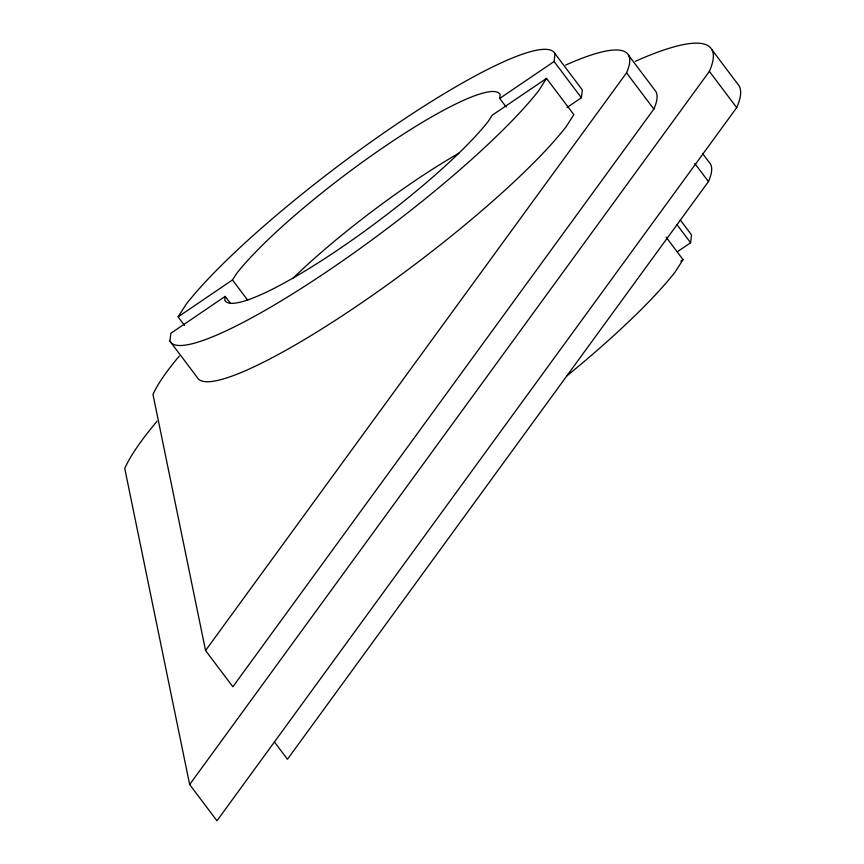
<?xml version="1.0" encoding="UTF-8"?>
<svg xmlns="http://www.w3.org/2000/svg" width="864" height="864" viewBox="0 0 864 864"><rect width="100%" height="100%" fill="white"/><g stroke="black" fill="none" stroke-linecap="round" stroke-linejoin="round"><path stroke-width="1.3" d="M225.202 296.384L224.748 300.208A171.904 28.426 -37 0 0 339.854 248.562A171.904 28.426 -37 0 0 488.473 121.09L492.242 115.193L546.534 78.397L573.836 114.642L565.963 126.943A240.376 39.755 -37 0 1 358.16 305.186A240.376 39.755 -37 0 1 197.208 377.395L169.906 341.15L170.834 333.31L225.202 296.384L230.018 302.778M506.142 106.963L499.716 98.442L500.17 94.619A171.904 28.426 -37 0 0 385.063 146.254A171.904 28.426 -37 0 0 236.444 273.726L232.459 279.947L178.092 316.883L184.518 325.404M566.968 107.557L581.386 97.762L554.083 61.517L555.023 53.676A240.376 39.755 -37 0 0 394.07 125.885A240.376 39.755 -37 0 0 186.257 304.128L178.092 316.883M581.386 97.762L582.325 89.921L555.023 53.676M677.29 251.791L690.606 242.752L691.535 234.911L680.292 219.985M546.534 78.397L538.661 90.698A240.376 39.755 -37 0 1 330.858 268.942A240.376 39.755 -37 0 1 169.906 341.15M666.187 237.244L683.046 259.632L675.173 271.933A240.376 39.755 -37 0 1 567.043 375.764M205.556 650.527L626.54 72.846L653.843 109.091L232.859 686.772L205.556 650.527L152.982 394.47A298.166 49.313 -37 0 1 179.302 356.044M189.659 784.555L709.387 71.366L736.69 107.611L216.961 820.8L189.659 784.555L124.751 468.439A368.107 60.88 -37 0 1 156.989 421.308M702.497 153.436L710.532 164.106A298.166 49.313 -37 0 1 708.448 181.58L287.464 759.262L274.622 742.208M499.716 98.442L554.083 61.517M680.832 261.133L683.046 259.632M711.947 49.788L739.249 86.033A368.107 60.88 -37 0 1 736.69 107.611M628.614 55.361L655.916 91.606A298.166 49.313 -37 0 1 653.843 109.091M694.796 163.458L708.448 181.58M676.944 224.618L690.606 242.752M232.459 279.947L247.72 300.208M635.267 61.322A368.107 60.88 -37 0 1 709.387 71.366M293.339 277.895A171.904 28.426 -37 0 1 458.838 153.22M565.618 65.092A298.166 49.313 -37 0 1 626.54 72.846"/></g></svg>
